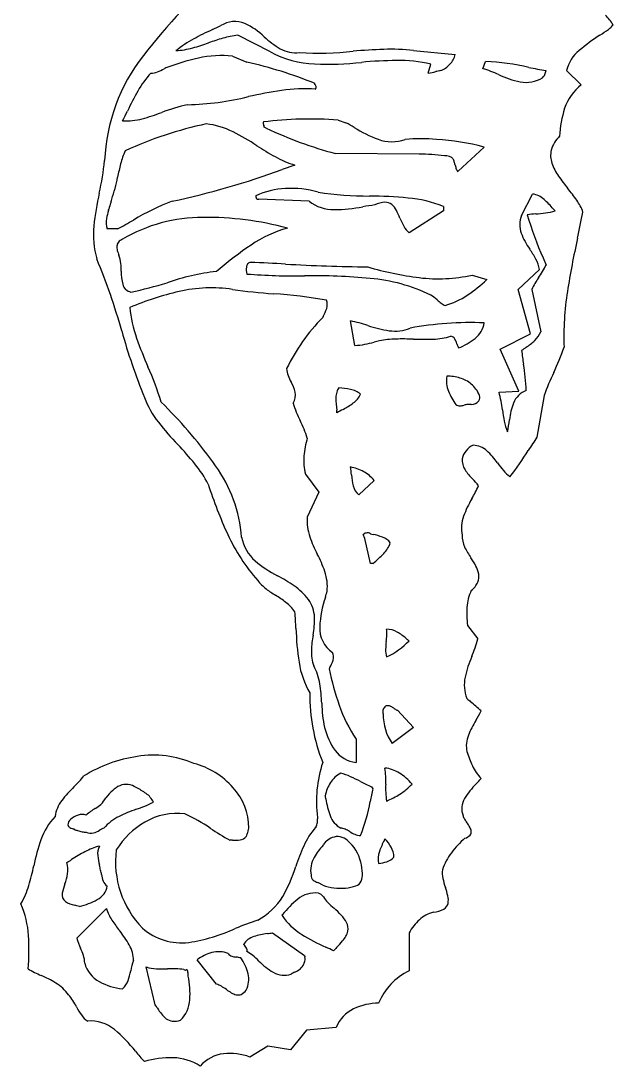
# Model space of a CAD drawing. Extents: x -0.05 to 3.4, y 0.34 to 8.09.
# Drawn here: x 0.43 to 3.35, y 0.34 to 5.49 of the extents above; entities that cross this region are included whole.
import ezdxf

# ---------------------------------------------------------------- set-up
doc = ezdxf.new("R2010")
doc.units = 0

msp = doc.modelspace()

# ---------------------------------------------------------------- linework, layer by layer
at = {"color": 7, "linetype": 'CONTINUOUS'}
for p, q in [((1.662617, 5.334522), (1.501785, 5.415861)), ((1.475904, 5.312337), (1.546153, 5.28276)), ((2.36695, 5.340068), (2.572149, 5.321581)), ((2.439046, 5.229149), (2.451987, 5.273517)), ((2.708949, 5.251332), (2.721889, 5.286457)), ((1.884453, 5.149657), (1.88561, 5.150812)), ((1.995372, 4.998068), (2.034194, 4.985128)), ((1.641831, 4.958309), (1.63119, 4.962944)), ((2.714494, 4.864967), (2.587168, 4.74596)), ((2.394679, 4.829842), (1.982432, 4.833539)), ((1.782778, 4.776232), (1.720833, 4.755099)), ((2.899358, 4.528514), (2.952968, 4.633886)), ((1.853026, 4.598763), (1.605308, 4.608006)), ((2.51484, 4.550697), (2.344765, 4.443476)), ((2.51484, 4.572881), (2.51484, 4.550697)), ((0.908371, 4.461962), (0.858457, 4.461962)), ((3.005303, 4.319032), (3.019519, 4.284493)), ((1.404247, 4.259442), (1.396413, 4.253067)), ((2.655337, 4.234579), (2.727435, 4.212396)), ((2.882721, 4.164331), (2.988093, 4.26231)), ((2.943725, 3.946192), (2.882721, 4.164331)), ((2.949271, 4.164331), (2.993639, 3.955435)), ((1.922022, 4.030543), (1.919578, 4.025683)), ((2.078561, 3.888883), (2.056378, 4.009046)), ((2.793986, 3.870397), (2.943725, 3.946192)), ((2.198954, 3.910836), (2.198722, 3.911067)), ((2.886418, 3.663349), (2.793986, 3.870397)), ((2.78844, 3.657803), (2.886418, 3.663349)), ((1.141481, 3.591917), (1.124662, 3.609739)), ((1.83454, 3.2548), (1.901092, 3.166064)), ((2.172842, 3.223372), (2.097047, 3.153124)), ((1.901092, 3.166064), (1.843783, 3.042206)), ((2.126394, 2.937296), (2.119232, 2.957168)), ((2.154356, 2.814822), (2.126394, 2.937296)), ((2.167296, 2.814822), (2.154356, 2.814822)), ((2.21744, 2.073517), (2.217208, 2.095701)), ((2.287457, 2.092003), (2.36695, 2.006967)), ((2.36695, 2.006967), (2.261576, 1.927475)), ((2.084107, 1.949658), (2.084107, 1.835043)), ((1.000803, 1.711183), (1.001539, 1.710794)), ((2.159901, 1.714881), (2.167296, 1.705637)), ((2.223447, 1.45193), (2.226453, 1.457919)), ((1.921503, 1.426854), (1.9242, 1.429958)), ((0.708718, 0.969878), (0.85476, 1.115921)), ((1.719, 1.082183), (1.721804, 1.085477)), ((1.719925, 1.080796), (1.719, 1.082183)), ((1.67186, 0.99576), (1.830843, 0.88484)), ((1.095083, 0.640819), (1.050717, 0.827532)), ((1.396413, 0.742494), (1.302132, 0.862657))]:
    msp.add_line(p, q, dxfattribs=at)
for centre, radius, start, end in [((-0.183401, 8.765788), 3.669972, 295.154537, 295.881732), ((1.487772, 5.350399), 0.132942, 68.637848, 121.355536), ((1.383713, 5.151002), 0.357371, 46.088902, 64.742527), ((2.069962, 3.935269), 1.660317, 114.685173, 118.242039), ((1.550471, 4.978285), 0.440276, 96.348793, 106.112729), ((1.952914, 5.757872), 0.474716, 227.395792, 239.317447), ((1.562418, 4.882028), 0.586095, 118.327998, 128.600892), ((1.172966, 5.740392), 0.40103, 273.401194, 285.395988), ((0.975561, 6.449325), 1.136933, 285.502192, 289.651099), ((1.781184, 4.184397), 1.267009, 106.172603, 109.516606), ((1.572599, 4.142806), 1.190926, 102.875785, 110.946568), ((1.416773, 4.810611), 0.505198, 83.27838, 102.524726), ((1.899806, 5.771214), 0.496949, 241.491455, 267.666643), ((1.785305, 5.478155), 0.148637, 239.861364, 277.600116), ((1.90046, 6.91133), 1.583389, 266.542294, 276.129615), ((2.32914, 2.335836), 3.012366, 92.073576, 94.943944), ((2.254869, 4.421509), 0.925372, 83.043234, 92.150528), ((2.478385, 5.339781), 0.095514, 315.490188, 349.015012), ((0.989064, 5.530235), 0.316867, 291.620736, 298.085652), ((1.807781, 3.936457), 1.474946, 116.622343, 116.996828), ((1.124157, 3.339819), 1.98824, 67.690625, 77.745994), ((1.942437, 6.874736), 1.601293, 267.750097, 276.040387), ((2.317324, 3.093901), 2.198142, 90.864417, 95.387446), ((2.295364, 4.614968), 0.676918, 76.621859, 90.948199), ((2.461156, 5.351335), 0.115964, 289.597118, 317.386993), ((2.534216, 4.674692), 0.602533, 65.301007, 73.142197), ((2.667873, 4.081359), 1.206308, 77.215992, 87.433534), ((3.41778, 7.631359), 2.422235, 258.498448, 260.53652), ((1.423121, 4.908978), 0.474515, 137.566464, 150.679744), ((1.071507, 5.322628), 0.09349, 270.853788, 291.530328), ((2.416042, 5.444155), 0.216233, 276.107038, 286.296905), ((2.559423, 4.936855), 0.310955, 101.007263, 105.424221), ((2.985473, 5.635558), 0.459066, 244.24315, 258.288445), ((2.920453, 5.339971), 0.156477, 259.631295, 301.788138), ((2.96554, 5.245133), 0.053397, 314.373682, 334.447902), ((2.946898, 5.252343), 0.073342, 335.64782, 351.963022), ((1.836411, 4.322079), 0.830192, 86.602533, 98.278696), ((1.880376, 5.179804), 0.001575, 201.200095, 221.017523), ((1.903047, 5.197169), 0.030129, 217.635945, 219.666913), ((1.854318, 5.155799), 0.033797, 20.377568, 40.922254), ((1.865351, 5.160329), 0.021881, 330.809404, 379.317104), ((2.36119, 4.377743), 1.552559, 150.538861, 154.633011), ((1.222987, 6.460447), 1.386933, 271.284062, 283.810639), ((2.057228, 2.840552), 2.328082, 98.406519, 102.481653), ((1.431514, 4.251053), 0.841726, 102.170032, 111.172296), ((-1.724968, 6.34426), 2.982221, 333.086457, 334.126941), ((0.949795, 5.301354), 0.307376, 267.101389, 285.234924), ((0.755662, 6.025712), 1.057296, 285.070487, 290.590899), ((1.857846, 3.146137), 1.85703, 85.752971, 97.125549), ((1.736532, 3.14398), 1.876582, 101.995931, 114.874139), ((1.298845, 4.579903), 0.40251, 63.528105, 83.200624), ((1.646966, 4.98291), 0.020352, 163.102658, 190.310616), ((1.659312, 4.98624), 0.033112, 192.157232, 205.350919), ((1.60123, 4.958929), 0.031071, 15.991401, 25.005335), ((1.62235, 4.96504), 0.009085, 346.658195, 375.635851), ((2.509151, 6.798669), 2.034495, 244.766563, 254.995542), ((1.41645, 3.850206), 1.292151, 59.379782, 61.440312), ((2.413494, 5.500639), 0.636226, 237.814515, 249.772968), ((0.964219, 3.920093), 1.142316, 56.45631, 63.256011), ((2.261282, 5.085686), 0.194238, 249.584056, 289.333066), ((2.401282, 4.135951), 0.770179, 84.096314, 95.640349), ((2.427468, 3.810475), 1.092857, 74.773326, 87.218557), ((1.287096, 4.689166), 0.374543, 155.164496, 165.455688), ((2.422711, 6.143085), 1.516446, 236.938554, 240.903943), ((1.938281, 5.273705), 0.52121, 240.963221, 252.641442), ((2.402045, 3.871477), 0.958394, 82.976695, 90.440383), ((2.520514, 4.742813), 0.079876, 72.777891, 90.920081), ((2.533826, 4.786541), 0.034168, 43.237126, 72.389784), ((2.528846, 4.783721), 0.039751, 18.710982, 41.281252), ((2.425578, 4.748325), 0.148917, 12.26793, 18.864061), ((2.04995, 4.490916), 1.162736, 165.439846, 168.79416), ((0.380126, 8.388355), 3.872731, 281.893541, 290.254556), ((2.762872, 4.82282), 0.196507, 192.596035, 198.050709), ((2.654091, 4.787768), 0.08222, 198.315117, 212.643284), ((0.209091, 4.843507), 0.711647, 340.675126, 349.750156), ((1.747854, 4.303455), 0.357654, 91.846366, 116.098124), ((1.764341, 4.176628), 0.485104, 74.081089, 93.31014), ((2.143962, 6.241247), 1.617027, 261.229177, 270.21382), ((2.939436, 4.530453), 0.104314, 47.530275, 82.546457), ((1.109614, 4.496195), 0.251795, 157.890608, 165.280806), ((0.839027, 4.607652), 0.04087, 335.900818, 344.664403), ((0.756502, 4.626673), 0.125536, 346.253701, 351.448392), ((1.591281, 3.512313), 1.162303, 110.814054, 121.24156), ((1.57071, 4.617273), 0.021135, 0.433588, 20.40819), ((1.609897, 4.617739), 0.018055, 180.971648, 191.816284), ((1.597354, 4.615203), 0.005259, 192.757619, 227.27417), ((1.600146, 4.618948), 0.009916, 230.106943, 255.96607), ((1.608609, 4.649217), 0.041343, 254.759598, 265.420605), ((1.973889, 4.753965), 0.196712, 232.090483, 270.927417), ((2.130226, 2.397062), 2.227256, 84.598602, 89.491376), ((2.230151, 4.477803), 0.11565, 91.846591, 117.617693), ((2.22654, 4.539941), 0.053452, 51.398317, 90.124578), ((2.199218, 4.51028), 0.093722, 27.2469, 49.658055), ((2.283052, 3.985972), 0.631021, 68.449421, 84.832801), ((2.745792, 4.305782), 0.400886, 39.419281, 48.796572), ((1.128898, 4.471393), 0.276895, 162.800744, 171.362936), ((0.689412, 4.605995), 0.182744, 343.230912, 344.847772), ((0.851453, 4.562148), 0.014876, 344.7206, 350.160157), ((0.865421, 4.559856), 0.000733, 340.038853, 385.433041), ((1.972599, 5.305541), 0.748275, 270.342576, 281.111979), ((2.376208, 3.049479), 1.543764, 97.431397, 99.673195), ((1.928543, 4.365352), 0.400745, 22.04489, 27.951006), ((4.712971, 5.066519), 1.8641, 196.656337, 203.640134), ((3.057329, 3.387018), 1.152575, 94.407396, 96.488322), ((2.897106, 5.496922), 0.963405, 274.265134, 277.173541), ((2.980933, 4.833808), 0.295014, 277.102714, 286.331052), ((4.132666, 5.490427), 1.423159, 220.808768, 221.323741), ((0.959681, 4.494152), 0.106219, 169.79245, 197.641265), ((-0.322733, 6.792004), 2.635282, 297.850237, 299.838122), ((1.327578, 3.739203), 0.779376, 89.849154, 120.309389), ((1.351562, 3.028057), 1.490681, 74.66439, 90.843), ((2.67572, 4.667624), 0.405258, 202.007131, 208.296628), ((3.009448, 4.482062), 0.119489, 157.123002, 200.111514), ((1.903149, 3.890993), 0.595818, 105.312229, 124.355795), ((2.413313, 4.525306), 0.106747, 207.80237, 230.047805), ((3.237395, 4.574612), 0.365459, 201.448602, 215.454169), ((0.974677, 4.373962), 0.068836, 176.789783, 194.959758), ((0.9405, 4.375414), 0.034635, 142.158201, 176.021665), ((0.95484, 4.36165), 0.054442, 112.220731, 139.97628), ((2.680559, 2.746309), 1.979531, 124.234525, 130.147283), ((1.193426, 4.429498), 0.29452, 194.412154, 199.234372), ((0.71485, 4.258499), 0.213707, 8.98825, 20.251774), ((2.429629, 4.019828), 0.614559, 28.57233, 33.903543), ((0.549891, 4.254176), 0.377928, 359.947221, 365.726681), ((1.621837, 4.262947), 0.07905, 171.724048, 196.780706), ((1.576083, 4.269519), 0.032827, 142.464906, 171.580131), ((1.567194, 4.275322), 0.022258, 96.592866, 140.37015), ((0.808855, -13.413016), 17.726568, 86.99973, 87.556414), ((2.224472, 12.531582), 8.25675, 266.613077, 269.423638), ((2.590582, 5.795847), 1.58555, 253.54346, 262.936309), ((2.811003, 4.226901), 0.180595, 11.307177, 28.745222), ((2.635876, 4.465235), 0.424087, 324.953031, 334.773929), ((1.162365, 4.246148), 0.234672, 178.124505, 193.933188), ((1.559129, 2.979465), 1.283955, 97.28068, 108.447491), ((1.789347, 7.392148), 3.161391, 265.588089, 270.734677), ((1.876375, 1.24164), 2.989739, 84.688089, 90.891019), ((2.49011, 4.978372), 0.761924, 262.874845, 282.524387), ((3.337937, 3.974019), 0.432758, 145.086381, 153.911068), ((0.984804, 4.202188), 0.05175, 194.030942, 258.991561), ((0.649617, 5.774891), 1.655772, 281.330465, 287.693245), ((1.371285, 3.469177), 0.702982, 81.441321, 103.075886), ((2.076156, 3.351826), 0.870127, 64.410105, 84.922963), ((2.249585, 4.713743), 0.692596, 303.491335, 313.62539), ((1.575902, 2.610829), 1.585376, 103.260855, 112.493312), ((1.864338, 6.84168), 2.705379, 261.745045, 266.065093), ((1.552197, 2.047435), 2.099057, 79.407137, 86.545257), ((2.324591, 3.938412), 0.235603, 47.826507, 57.266946), ((2.405667, 4.476309), 0.408457, 286.58196, 303.610715), ((1.648963, 4.148533), 0.68349, 186.12581, 199.140404), ((1.712854, 4.144149), 0.238029, 331.492255, 342.08557), ((1.88819, 4.089204), 0.054318, 340.342765, 383.336586), ((2.764052, 4.436672), 0.428801, 229.006319, 232.478178), ((2.561006, 4.170545), 0.094067, 231.839866, 245.659564), ((2.603774, 3.354376), 0.958529, 135.544757, 154.019878), ((1.917523, 3.303942), 0.718646, 71.757207, 78.85938), ((2.340602, 4.571275), 0.617452, 251.285522, 261.220799), ((2.275263, 4.153937), 0.195034, 261.478274, 292.631039), ((2.649805, 2.334769), 1.666288, 87.775107, 100.354467), ((2.601994, 4.01374), 0.11336, 307.089886, 352.936849), ((2.847355, 4.568267), 1.95326, 199.245921, 203.721299), ((2.287433, 3.483491), 0.436408, 90.991089, 101.697376), ((2.314823, 2.30377), 1.616442, 88.14659, 91.238541), ((2.415622, 5.282556), 1.364053, 267.961576, 272.051373), ((2.455836, 4.242955), 0.323693, 271.524821, 286.905772), ((2.547182, 3.90498), 0.028408, 31.998326, 84.378913), ((2.492357, 3.874023), 0.09135, 14.016207, 30.242706), ((2.464314, 4.184199), 0.332438, 291.988512, 308.301206), ((2.713452, 4.189716), 0.373787, 303.899076, 312.146107), ((2.891241, 3.994109), 0.109458, 311.851725, 339.30912), ((2.075265, 4.149459), 0.260597, 270.72472, 281.455018), ((1.977122, 4.64142), 0.762251, 281.341165, 284.878096), ((2.394338, 3.056899), 0.876281, 102.899067, 104.641512), ((2.781061, 3.954745), 0.208478, 196.324208, 199.429449), ((2.636418, 3.903485), 0.055021, 199.19345, 210.0374), ((3.279302, 3.365854), 0.625711, 124.830695, 127.388731), ((4.49701, 4.051062), 1.608682, 186.713367, 189.111681), ((-0.406318, 3.127707), 1.605072, 17.476715, 24.076052), ((1.839276, 3.775793), 0.09718, 180.899297, 201.716088), ((2.085076, 3.648752), 0.836666, 1.252927, 10.158165), ((2.026801, 3.850825), 0.299159, 201.777528, 208.566008), ((1.605281, 3.615054), 0.18387, 13.842394, 30.283689), ((2.658585, 3.712727), 0.129459, 169.060821, 202.642843), ((2.530212, 3.511444), 0.225853, 73.139522, 89.678855), ((2.554399, 3.579965), 0.153298, 50.629921, 74.363034), ((1.709312, 3.644613), 0.075884, 327.81485, 370.963499), ((2.112454, 3.628672), 0.127617, 166.267383, 179.036384), ((2.036359, 3.648036), 0.049106, 139.409361, 167.13826), ((1.969673, 3.267098), 0.413934, 77.941765, 85.927626), ((2.030508, 3.551278), 0.123316, 52.081551, 78.000188), ((2.843069, 3.788621), 0.328943, 202.472193, 215.672048), ((2.472838, 3.516035), 0.255449, 37.848677, 45.576781), ((2.595371, 3.608703), 0.101854, 19.445047, 38.979467), ((2.194433, 3.500577), 0.614462, 6.591544, 14.825528), ((2.968127, 3.557844), 0.118724, 113.102645, 156.645263), ((2.298912, 3.768711), 0.550534, 197.387545, 207.062946), ((2.456938, 3.627819), 0.472093, 179.636043, 187.153303), ((1.835517, 3.925165), 0.396945, 297.694374, 306.243521), ((2.003404, 3.697126), 0.113772, 305.950387, 334.731127), ((2.646602, 3.653265), 0.05669, 275.09875, 317.492569), ((2.663452, 3.631676), 0.030024, 326.168741, 381.356517), ((3.146374, 3.494736), 0.307647, 159.015613, 174.809014), ((-0.526748, 1.926297), 2.357388, 35.506013, 44.955146), ((0.471776, 3.409006), 1.525162, 5.535544, 6.022787), ((2.311519, 3.038256), 0.609654, 118.566103, 121.847781), ((2.594318, 3.624929), 0.033653, 236.709455, 272.095386), ((2.590341, 3.701455), 0.110279, 272.706345, 283.871099), ((2.654173, 3.430663), 0.167945, 96.93568, 102.865157), ((2.640873, 3.539158), 0.058638, 79.419609, 96.836691), ((3.739577, 3.692726), 0.942621, 187.412866, 190.881059), ((1.318436, 3.267777), 0.550497, 17.385786, 27.062789), ((3.068155, 3.562655), 0.258719, 190.662337, 202.48845), ((2.399116, 3.573586), 0.443814, 345.664238, 353.399439), ((2.312978, 3.299287), 0.487676, 164.175988, 174.712586), ((0.827231, 2.890617), 0.695111, 4.423375, 35.61866), ((2.070485, 3.318699), 0.244445, 174.005589, 195.153509), ((1.636492, 3.216588), 0.426242, 4.559873, 9.907119), ((2.008291, 3.055114), 0.239683, 61.803186, 78.426418), ((2.357191, 3.269244), 0.296401, 183.630604, 194.198762), ((2.049629, 3.128419), 0.155556, 37.619284, 62.464412), ((2.150842, 3.217058), 0.083555, 194.214289, 229.922367), ((2.086819, 3.024594), 0.243674, 175.855138, 198.743119), ((1.728992, 2.985763), 0.212813, 191.254665, 228.1885), ((2.463333, 3.158806), 0.643375, 199.287421, 207.566267), ((2.130797, 2.947797), 0.014885, 114.094958, 140.982666), ((2.141099, 2.928637), 0.036616, 101.145882, 116.572007), ((2.140545, 2.933621), 0.031621, 82.434346, 101.906197), ((2.142293, 2.94589), 0.019229, 51.147401, 82.78552), ((2.317586, 3.625667), 0.684548, 256.204979, 257.333926), ((2.104909, 2.649287), 0.314774, 69.530738, 78.533231), ((2.190583, 2.87224), 0.075972, 35.629296, 71.26289), ((2.125832, 2.958311), 0.133233, 315.104371, 341.709032), ((1.331457, 2.567456), 0.633668, 19.113892, 27.603762), ((1.804573, 3.256007), 0.57115, 309.425578, 316.696035), ((1.955528, 3.262967), 0.570676, 229.791151, 243.038974), ((1.273607, 1.966532), 0.894252, 55.613077, 61.756005), ((1.7025, 2.698609), 0.240147, 355.082668, 378.535275), ((1.602362, 2.448225), 0.311066, 37.444949, 55.47531), ((0.079789, 3.1955), 1.932544, 343.52946, 344.468418), ((1.719616, 2.543546), 0.160079, 2.617126, 35.874073), ((2.434563, 2.47519), 0.530331, 161.030575, 176.999372), ((1.455583, 2.541351), 0.424051, 349.229317, 361.28422), ((2.049475, 2.496011), 0.144682, 177.250619, 235.556285), ((2.097456, 2.469648), 0.1381, 356.625362, 369.024434), ((2.2328, 2.384294), 0.107021, 59.8174, 89.439639), ((2.126163, 2.206183), 0.314609, 49.40286, 59.337679), ((2.443212, 2.362368), 0.579693, 170.092844, 177.496091), ((2.632975, 2.379044), 0.403732, 172.69781, 178.163249), ((1.763209, 2.488236), 0.472864, 352.969517, 356.761005), ((2.095694, 2.664411), 0.3393, 294.027295, 317.229043), ((2.949221, 3.206263), 0.98069, 230.912544, 231.949361), ((2.082986, 2.379556), 0.219064, 177.871415, 198.473391), ((1.920252, 2.353189), 0.052899, 343.036171, 386.38029), ((2.355447, 2.387774), 0.126067, 178.086136, 195.298584), ((1.813486, 2.387567), 0.16506, 328.829586, 342.435536), ((1.6544, 2.1848), 0.253906, 8.551041, 29.581474), ((3.45751, 2.618739), 1.540824, 192.115184, 199.03258), ((2.607296, 1.940445), 0.746109, 151.002829, 151.596412), ((1.051873, 2.091748), 0.863574, 2.283805, 8.71208), ((2.586988, 2.14503), 0.672491, 181.607827, 191.847098), ((2.685386, 2.353954), 0.724563, 199.149939, 213.916594), ((2.247536, 2.084591), 0.032299, 124.129996, 159.880793), ((2.240116, 2.092886), 0.021322, 79.302592, 120.128699), ((2.234803, 2.064648), 0.050055, 60.603245, 79.326535), ((2.474721, 2.071581), 0.257289, 179.568837, 214.062312), ((2.174525, 1.953708), 0.176309, 55.850516, 61.233267), ((2.366366, 2.237644), 0.166361, 236.06591, 239.299699), ((2.29251, 2.112031), 0.020655, 237.563143, 255.840155), ((2.242047, 2.082627), 0.322235, 193.579783, 215.836342), ((2.09864, 1.980515), 0.146196, 216.298478, 264.295066), ((2.208776, 1.641972), 0.166283, 57.890097, 83.897651), ((1.821797, 1.748755), 0.408871, 357.12417, 368.234049), ((2.06231, 1.671372), 0.122593, 116.133691, 148.362036), ((1.94693, 1.522929), 0.26569, 65.546705, 76.642408), ((1.67024, 0.907843), 0.940143, 62.394077, 65.71402), ((2.175719, 1.582152), 0.234553, 38.392644, 58.817514), ((0.976044, 1.598745), 0.133754, 114.589578, 132.676423), ((0.95238, 1.643857), 0.082931, 54.274761, 112.691825), ((0.839551, 1.385639), 0.363271, 54.612487, 63.518183), ((2.104307, 1.641043), 0.174298, 147.115357, 170.265383), ((2.524304, 2.538655), 0.900773, 242.321861, 246.137407), ((4.51066, 1.158961), 2.406285, 166.868514, 168.405622), ((2.695668, 1.706922), 0.466003, 177.377902, 187.681674), ((2.153518, 1.915988), 0.279031, 301.706309, 317.595735), ((0.751555, 1.707815), 0.109856, 313.62502, 334.931314), ((1.127223, 1.430984), 0.359578, 132.26657, 140.175976), ((0.989309, 1.594367), 0.106387, 24.85628, 55.266753), ((-0.122011, 1.288008), 2.089832, 10.113245, 10.5464), ((2.334593, 1.712134), 0.403314, 188.148206, 200.131572), ((2.03432, 2.115907), 0.511772, 292.946669, 301.296239), ((0.943513, 1.366419), 0.28142, 120.844591, 132.074963), ((0.7087, 1.763345), 0.179767, 300.236898, 311.30082), ((1.223849, 0.948052), 0.692665, 108.748582, 116.333377), ((0.778587, 2.25987), 0.692659, 288.748261, 296.332827), ((1.304408, 1.790381), 0.861835, 338.502815, 350.12526), ((0.696404, 1.528959), 0.031359, 125.463792, 183.687019), ((0.743548, 1.48079), 0.0985, 106.708388, 131.554195), ((0.735331, 1.51907), 0.059556, 70.783965, 109.726879), ((1.030254, 1.34311), 0.252732, 116.727805, 138.209945), ((2.066658, 1.614108), 0.118009, 200.218826, 240.368847), ((0.684787, 1.532158), 0.020357, 194.847362, 238.550632), ((0.708218, 1.569266), 0.064241, 237.990752, 260.09224), ((0.695551, 1.502542), 0.0038, 64.877851, 105.173188), ((0.698776, 1.510999), 0.006383, 228.616401, 253.592891), ((0.762072, 1.66646), 0.174205, 248.05642, 253.426115), ((0.784974, 1.733673), 0.245174, 252.776919, 258.093472), ((0.752794, 1.572351), 0.080703, 256.818989, 270.863599), ((0.765022, 1.587923), 0.103252, 284.919653, 302.202063), ((0.920112, 1.329153), 0.198473, 113.233476, 120.277034), ((2.006834, 1.456953), 0.054598, 64.645813, 88.449211), ((1.941164, 1.315197), 0.210825, 58.267278, 65.014541), ((2.166561, 1.679122), 0.217247, 238.190017, 245.848528), ((0.778894, 1.555182), 0.068225, 248.609084, 280.738564), ((1.968452, 1.409389), 0.048799, 128.050049, 155.070662), ((1.999853, 1.37616), 0.094416, 110.657498, 130.62778), ((1.992676, 1.400445), 0.069185, 45.548731, 112.190926), ((1.925674, 1.304414), 0.185676, 12.199427, 51.552744), ((2.107454, 1.547613), 0.073065, 245.947069, 269.08734), ((2.554349, 1.274365), 0.375533, 151.781631, 160.99258), ((2.080684, 1.317388), 0.202479, 29.475646, 43.951966), ((1.213453, 0.527657), 0.983953, 118.172399, 122.619827), ((0.901976, 1.108914), 0.3245, 104.699112, 118.145877), ((0.90376, 1.384243), 0.092537, 155.379604, 185.219754), ((2.164975, 1.204101), 0.329996, 137.544543, 150.373631), ((2.306782, 1.359278), 0.11381, 160.817645, 190.899305), ((2.159305, 1.362789), 0.111697, 3.282543, 29.045046), ((-0.733709, 3.625973), 2.675464, 301.364129, 301.973984), ((0.542549, 1.303841), 0.122189, 351.625161, 377.929505), ((1.097478, 1.403151), 0.287174, 185.460446, 195.087575), ((1.984914, 1.302887), 0.12468, 148.930384, 190.367326), ((1.87132, 1.282207), 0.243709, 1.408733, 14.602877), ((2.173643, 1.551579), 0.214887, 275.710461, 286.784214), ((2.212521, 1.41882), 0.076565, 287.618588, 319.588959), ((0.296703, 1.198781), 0.539308, 11.252665, 13.906945), ((0.608707, 1.244801), 0.224874, 9.572525, 15.268156), ((2.015131, 1.282287), 0.1, 341.131168, 363.388635), ((0.991454, 1.111774), 0.363726, 159.871758, 167.303623), ((0.399281, 1.332223), 0.26816, 339.186748, 350.083749), ((0.98974, 1.306217), 0.16109, 188.575398, 200.140922), ((0.886344, 1.268761), 0.051122, 200.630279, 236.941553), ((1.893204, 1.278705), 0.030985, 176.771076, 228.498978), ((1.922587, 1.320381), 0.08186, 232.428673, 250.999196), ((1.824396, 1.063044), 0.193637, 64.311924, 68.318324), ((1.882371, 1.183349), 0.060092, 51.744591, 64.404151), ((2.07018, 1.269993), 0.044365, 286.620198, 333.137506), ((0.675976, 1.182907), 0.040328, 167.384305, 235.545723), ((0.750008, 1.264326), 0.120433, 299.585826, 320.398298), ((0.787045, 1.232687), 0.071732, 321.011946, 354.582978), ((1.882926, 1.058517), 0.133982, 83.800832, 129.909252), ((1.841036, 1.065519), 0.138798, 58.899615, 65.625583), ((1.897763, 1.162897), 0.026173, 36.210097, 55.118687), ((2.006548, 1.469054), 0.253879, 249.966892, 275.851815), ((2.019852, 1.395555), 0.179499, 274.018808, 290.552898), ((0.723995, 1.267678), 0.13765, 239.029195, 258.745848), ((0.649871, 0.934547), 0.203687, 69.363476, 76.583792), ((0.626024, 1.498253), 0.385151, 284.377055, 298.443584), ((2.100801, 0.78489), 0.483726, 128.910919, 141.581675), ((2.052081, 1.288023), 0.172536, 219.4651, 221.708044), ((2.03507, 1.237027), 0.128718, 209.711965, 225.651112), ((2.362923, 1.562627), 0.59077, 224.987393, 229.008685), ((1.06204, 1.17667), 0.215999, 196.334565, 213.281723), ((1.606628, 0.690221), 0.563819, 44.135077, 49.150179), ((1.909575, 0.982222), 0.143065, 26.462923, 44.6912), ((1.471879, 1.444216), 0.705436, 213.181173, 218.50162), ((1.986429, 1.26139), 0.32193, 214.123179, 238.146473), ((1.977055, 1.01639), 0.067432, 349.874474, 386.022814), ((0.517377, 0.676839), 0.519307, 29.966786, 39.19993), ((1.68843, 0.640736), 0.353486, 96.689707, 107.858805), ((1.508482, 1.936149), 0.954476, 278.359759, 279.855845), ((2.334328, 1.823441), 0.982939, 238.211586, 246.033547), ((1.945365, 1.027024), 0.100617, 315.8475, 347.084852), ((0.959391, 1.033174), 0.258541, 194.17128, 205.845386), ((0.832911, 0.859032), 0.154951, 359.9735, 389.882596), ((1.607868, 0.888583), 0.092877, 107.44406, 147.525633), ((1.489183, 0.890201), 0.062886, 29.209053, 50.108805), ((1.787401, 1.126746), 0.286018, 314.64318, 323.579998), ((0.404239, 0.770562), 0.355611, 18.725308, 24.931674), ((0.621454, 0.844706), 0.126092, 0.596718, 18.504079), ((1.416704, 0.723055), 0.180598, 103.754184, 129.375918), ((1.406769, 0.769279), 0.133344, 69.383401, 104.32973), ((1.483311, 0.915641), 0.03661, 216.07622, 251.648298), ((1.504608, 0.985526), 0.109661, 252.583064, 264.440948), ((1.481549, 0.754512), 0.122501, 73.386341, 84.173352), ((1.518329, 0.906364), 0.029559, 9.83822, 29.431112), ((1.535586, 0.909173), 0.012077, 331.042251, 370.697642), ((1.476336, 0.767546), 0.152678, 49.510249, 62.788223), ((1.151864, 0.379706), 0.658342, 46.443321, 49.950695), ((2.010595, 0.908253), 0.181271, 187.42116, 189.675332), ((1.775483, 0.865838), 0.057671, 356.339491, 371.958845), ((0.68661, -1.736376), 2.939873, 64.047178, 64.870858), ((2.395241, 0.526897), 0.568001, 135.749636, 137.991663), ((0.889931, 0.885189), 0.147682, 195.380875, 241.474112), ((1.28411, 0.750452), 0.315494, 159.883598, 169.305963), ((1.108919, 1.015598), 0.196866, 252.804061, 267.733211), ((1.338466, 0.742498), 0.220153, 13.659605, 35.999707), ((1.854882, 1.102381), 0.349994, 224.560865, 239.307664), ((1.77309, 0.862075), 0.056605, 308.070406, 339.825885), ((1.782561, 0.868718), 0.050901, 329.066906, 352.592991), ((0.654688, 0.869927), 0.325167, 340.429154, 349.200061), ((1.133673, 1.53713), 0.718981, 267.405937, 271.740648), ((1.178013, -0.048449), 0.867222, 88.718364, 91.486762), ((1.193306, 0.593277), 0.225316, 79.185888, 88.956458), ((1.242163, 0.821839), 0.00979, 227.755882, 267.215096), ((1.241378, 0.826103), 0.014046, 271.260178, 291.711194), ((1.249939, 0.805408), 0.008353, 88.097132, 113.753267), ((1.249306, 0.80978), 0.00408, 18.481554, 77.117683), ((1.220896, 0.797507), 0.035015, 7.220059, 22.794472), ((1.024756, 0.766166), 0.233627, 4.172687, 8.800182), ((0.815009, 0.696257), 0.451204, 356.192581, 371.105299), ((1.43667, 0.767193), 0.118898, 332.838817, 373.271441), ((1.73039, 0.895927), 0.108929, 240.187541, 288.133254), ((1.892932, 0.577221), 0.250706, 116.180194, 120.871376), ((1.720941, 0.934357), 0.145709, 294.914144, 306.687228), ((0.962335, 1.017449), 0.298462, 241.387273, 264.600816), ((0.863633, 0.796033), 0.103541, 313.002362, 340.22659), ((1.378746, 0.663955), 0.080501, 58.636616, 77.32257), ((1.249235, 0.444764), 0.33509, 54.235169, 59.234006), ((1.643945, 0.99296), 0.340422, 234.255749, 239.17922), ((1.51322, 0.772282), 0.083936, 238.631515, 256.744553), ((1.502876, 0.730044), 0.040453, 257.286968, 292.438581), ((1.492619, 0.747778), 0.06082, 294.994603, 325.027607), ((0.518461, 0.243893), 0.700031, 32.91473, 34.542132), ((1.268497, 0.716116), 0.186544, 209.490884, 230.171744), ((1.113882, 0.674238), 0.151543, 313.889821, 356.995786), ((1.188473, 0.626876), 0.066894, 233.856041, 261.843948), ((1.189414, 0.650215), 0.090162, 263.356206, 289.11735)]:
    msp.add_arc(centre, radius, start, end, dxfattribs=at)
at = {"layer": 'out line', "color": 162, "linetype": 'CONTINUOUS'}
for p, q in [((3.349965, 5.467393), (3.349503, 5.467161)), ((3.121196, 5.242089), (3.193292, 5.171842)), ((3.010276, 3.641165), (2.975153, 3.435967)), ((2.633154, 2.509797), (2.683067, 2.443246)), ((1.884453, 1.515228), (1.883299, 1.514535)), ((2.344765, 0.99576), (2.344765, 0.809046)), ((1.840086, 0.516961), (1.760594, 0.418982)), ((1.986129, 0.529901), (1.840086, 0.516961)), ((1.649676, 0.437469), (1.560942, 0.383858)), ((1.760594, 0.418982), (1.649676, 0.437469))]:
    msp.add_line(p, q, dxfattribs=at)
for centre, radius, start, end in [((3.45085, 3.44566), 3.054224, 131.480478, 142.221067), ((3.193133, 5.379481), 0.179791, 29.272935, 48.635338), ((3.240895, 5.562467), 0.145862, 306.36053, 313.64564), ((3.316099, 5.484843), 0.037795, 312.366123, 332.105752), ((3.70841, 4.736875), 0.800367, 121.916042, 130.991073), ((2.822272, 6.139155), 0.85847, 302.638414, 306.041533), ((1.744121, 4.761169), 0.899376, 141.850462, 177.626531), ((3.29478, 5.201922), 0.178171, 128.685271, 166.971331), ((3.348003, 4.975105), 0.250282, 128.180967, 161.069602), ((3.660408, 4.884707), 0.575335, 162.647478, 176.625188), ((3.189232, 4.810474), 0.149427, 133.66016, 164.374336), ((3.160584, 4.823643), 0.118394, 166.77845, 198.709488), ((-0.460502, 4.931668), 1.312799, 347.085381, 354.174274), ((3.284945, 4.866824), 0.250037, 198.940369, 215.196512), ((3.881783, 5.2786), 0.97513, 214.755145, 219.286651), ((2.103316, 4.343822), 1.317548, 167.086883, 174.190201), ((2.354466, 4.030256), 0.997447, 35.05378, 39.23522), ((2.971185, 4.460538), 0.24547, 20.163277, 35.514796), ((-4.584269, 6.09796), 7.939216, 347.769867, 348.720972), ((1.236272, 4.433536), 0.445879, 174.381097, 195.541287), ((7.099482, 3.531879), 4.023097, 167.303146, 171.092573), ((-1.833512, 3.197912), 2.866445, 15.430054, 22.916407), ((4.598738, 3.927542), 1.491253, 171.23395, 181.840757), ((3.95558, 4.807146), 3.142159, 195.630163, 201.96363), ((2.020258, 4.249932), 1.149283, 334.490275, 341.204336), ((4.208312, 3.210768), 1.273001, 154.690914, 160.239041), ((1.461901, 3.789161), 0.448869, 200.505762, 218.449796), ((2.30552, 4.453641), 1.52275, 218.291879, 223.793279), ((-0.099942, 2.158875), 1.801744, 39.546113, 43.530518), ((2.700252, 3.309664), 0.095931, 114.22929, 140.943834), ((2.656913, 3.292807), 0.104412, 47.160678, 87.820716), ((5.655926, 1.613217), 3.241753, 145.786871, 147.167454), ((2.686958, 3.317394), 0.080772, 139.259967, 170.595167), ((2.460637, 3.081672), 0.392687, 35.508378, 47.107963), ((1.531027, 4.252102), 1.655105, 322.382987, 327.829185), ((0.872121, 2.960065), 0.542058, 26.849617, 39.662713), ((2.694474, 3.322518), 0.087575, 174.709581, 212.502525), ((3.394213, 3.772176), 0.768589, 216.988276, 220.472278), ((2.843976, 3.422673), 0.267509, 213.387945, 225.745199), ((2.985654, 3.422913), 0.23109, 220.347353, 231.58024), ((3.525243, 3.90621), 2.280042, 197.9142, 204.597347), ((2.069875, 3.469505), 0.674199, 330.043096, 336.205261), ((2.399988, 2.975537), 0.362635, 37.738631, 44.80188), ((3.092252, 2.872426), 0.509786, 149.280194, 159.870764), ((2.779048, 2.989356), 0.175484, 160.524665, 191.799808), ((2.286164, 3.342128), 0.918614, 204.775652, 221.650325), ((2.721132, 2.946236), 0.11409, 176.363946, 206.093908), ((2.995389, 3.077395), 0.418092, 205.704766, 214.282749), ((2.210522, 2.548917), 0.528126, 28.646753, 33.693237), ((2.558233, 2.737654), 0.1325, 10.852483, 29.105811), ((1.769028, 2.857257), 0.21079, 216.581688, 232.543415), ((2.618288, 2.750178), 0.071167, 337.287679, 370.053057), ((1.987448, 3.146779), 0.573457, 232.81227, 238.49645), ((2.846837, 2.586324), 0.217261, 153.954256, 176.779156), ((2.582897, 2.769116), 0.111191, 308.187587, 335.326623), ((1.394359, 2.177791), 0.56263, 52.349564, 58.56509), ((1.599923, 2.446727), 0.224137, 35.331663, 51.960595), ((-1.304474, 2.34331), 3.096035, 2.817177, 4.316701), ((3.065376, 2.569981), 0.436392, 176.248813, 187.927034), ((3.229297, 2.543957), 1.442293, 181.92623, 188.617621), ((2.07378, 2.601047), 0.62939, 337.112423, 345.479846), ((2.21414, 2.388562), 0.415315, 188.406418, 210.617116), ((3.165513, 2.135694), 0.557392, 156.689542, 167.600035), ((2.807371, 2.216654), 0.190232, 168.252246, 200.732419), ((2.739016, 2.162418), 0.882413, 179.050413, 201.77728), ((3.958448, 3.726148), 2.062191, 229.875119, 230.555104), ((2.20141, 1.574872), 0.71548, 45.857357, 51.350741), ((2.057086, 2.410861), 0.719027, 329.073032, 333.346115), ((3.060447, 1.800073), 0.455666, 148.032293, 158.304958), ((2.774, 1.91519), 0.146959, 158.723433, 190.403148), ((1.102973, 1.191037), 0.680022, 98.168795, 121.878327), ((1.086852, 1.371131), 0.499557, 66.569457, 99.273535), ((3.236396, 2.08661), 0.638406, 198.064059, 204.819108), ((1.192774, 1.464258), 0.376823, 40.819298, 75.755776), ((2.507166, 1.641974), 0.618494, 161.810603, 187.308753), ((2.877396, 1.921987), 0.243466, 205.11886, 223.126671), ((0.197527, 2.220368), 0.70898, 314.524885, 320.404662), ((1.976215, 2.387976), 0.960936, 316.722996, 318.842192), ((1.114227, 1.281564), 0.603164, 134.0737, 142.686012), ((1.272909, 1.516205), 0.282525, 359.052108, 403.470822), ((2.937395, 1.463928), 0.372565, 134.594543, 148.796918), ((0.766347, 1.5455), 0.166494, 142.35433, 171.942537), ((2.70246, 1.606687), 0.097657, 149.027624, 200.469815), ((0.843437, 1.343284), 0.330771, 137.007663, 160.369776), ((1.202773, 1.269403), 0.31472, 83.000288, 120.391703), ((0.878774, 0.800748), 0.860992, 55.495298, 65.111446), ((1.75117, 1.551514), 0.142677, 352.791895, 362.286329), ((2.073485, 1.561312), 0.179799, 179.369148, 181.308678), ((2.667805, 1.586876), 0.058618, 194.16153, 212.155219), ((2.86255, 1.704064), 0.285894, 211.2666, 215.610475), ((1.24798, 1.189433), 0.406575, 120.185604, 148.095839), ((1.99365, 2.445795), 1.126282, 236.163207, 241.888843), ((1.48707, 1.515247), 0.068427, 331.8232, 356.887105), ((2.181009, 1.263732), 0.388839, 139.700131, 155.855024), ((1.872813, 1.52939), 0.018183, 305.218386, 337.385616), ((1.84987, 1.539496), 0.043251, 336.713952, 352.180914), ((2.419261, 1.385444), 0.260023, 30.227172, 35.81355), ((2.596654, 1.487595), 0.055333, 8.506936, 31.307102), ((2.627522, 1.492831), 0.024038, 319.206001, 367.047537), ((1.437525, 1.136956), 0.959661, 160.683027, 168.623564), ((1.460052, 1.137474), 0.314913, 87.081452, 89.470141), ((1.489533, 1.621973), 0.170525, 265.477147, 277.96488), ((1.508525, 1.493773), 0.040943, 276.503687, 325.970477), ((1.612679, 1.449225), 0.07348, 152.691936, 162.876541), ((2.933343, 1.103053), 0.476044, 131.130358, 142.899098), ((2.603839, 1.517277), 0.058018, 286.393139, 316.208504), ((1.370903, 1.346229), 0.471668, 172.926873, 224.107819), ((2.867593, 0.958321), 1.140286, 155.963249, 161.419755), ((2.779779, 1.216937), 0.284874, 142.536693, 161.71158), ((-0.770458, 1.595013), 1.295364, 343.606355, 348.025374), ((1.05903, 1.550771), 0.762927, 330.531681, 342.523504), ((2.616806, 1.289729), 0.108787, 171.221965, 193.640158), ((2.938346, 1.362422), 0.438431, 192.962702, 199.041504), ((0.064505, 1.349479), 0.425049, 330.178774, 343.592422), ((2.132497, 1.084041), 0.414147, 13.060903, 19.074433), ((0.005562, 0.952236), 0.466347, 3.703125, 23.488251), ((1.454135, 1.336212), 0.313479, 297.681211, 329.148432), ((2.49364, 1.151087), 0.044578, 301.396455, 346.890213), ((2.453097, 1.156743), 0.085427, 349.364255, 374.154569), ((2.507001, 0.938057), 0.164838, 104.787826, 132.40741), ((2.457076, 1.217819), 0.12064, 273.731824, 299.708157), ((2.197964, -0.703357), 1.860747, 108.752741, 112.388884), ((2.568263, 0.869816), 0.256541, 132.231351, 150.598085), ((-0.525282, 0.915738), 0.998443, 354.398988, 363.825699), ((1.224795, 1.241342), 0.294937, 229.239502, 276.859897), ((1.126081, 1.813089), 0.874887, 278.806414, 294.523856), ((0.806354, 1.409204), 0.680732, 240.233588, 246.307351), ((0.299299, 0.245692), 0.588471, 58.709154, 66.620619), ((2.484206, 0.527704), 0.314002, 116.364293, 157.065852), ((0.482103, 0.551178), 0.232489, 36.888992, 58.105081), ((0.538329, 0.569653), 0.177446, 31.438478, 43.027319), ((0.231144, 0.381635), 0.537604, 27.643427, 31.459203), ((1.031166, 0.796065), 0.363403, 207.003056, 214.301674), ((2.146573, 0.465105), 0.173034, 115.581195, 158.008671), ((2.201744, 0.34437), 0.305766, 91.2591, 115.137086), ((0.816096, 0.649043), 0.102883, 214.163244, 238.492506), ((0.777077, 0.379995), 0.181932, 49.890954, 94.65008), ((0.455666, -0.008297), 0.685986, 37.837114, 50.252867), ((2.004192, 1.240465), 1.303494, 219.433974, 222.390501), ((1.169593, -0.062896), 0.443481, 88.311204, 106.791791), ((1.177646, 0.123115), 0.257326, 57.231839, 88.882774), ((1.450878, 0.226061), 0.175531, 96.401845, 139.742869), ((1.460932, 0.117992), 0.284055, 69.385344, 95.986614)]:
    msp.add_arc(centre, radius, start, end, dxfattribs=at)

doc.saveas('drawing.dxf')
